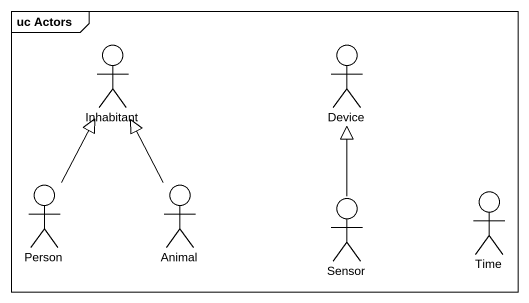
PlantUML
@startuml
mainframe uc Actors
actor Inhabitant
actor Device
actor "Person" as Person_
actor Animal
actor Sensor
actor Time
Person_ -up-|> Inhabitant
Animal -up-|> Inhabitant
Sensor -up-|> Device
@enduml
